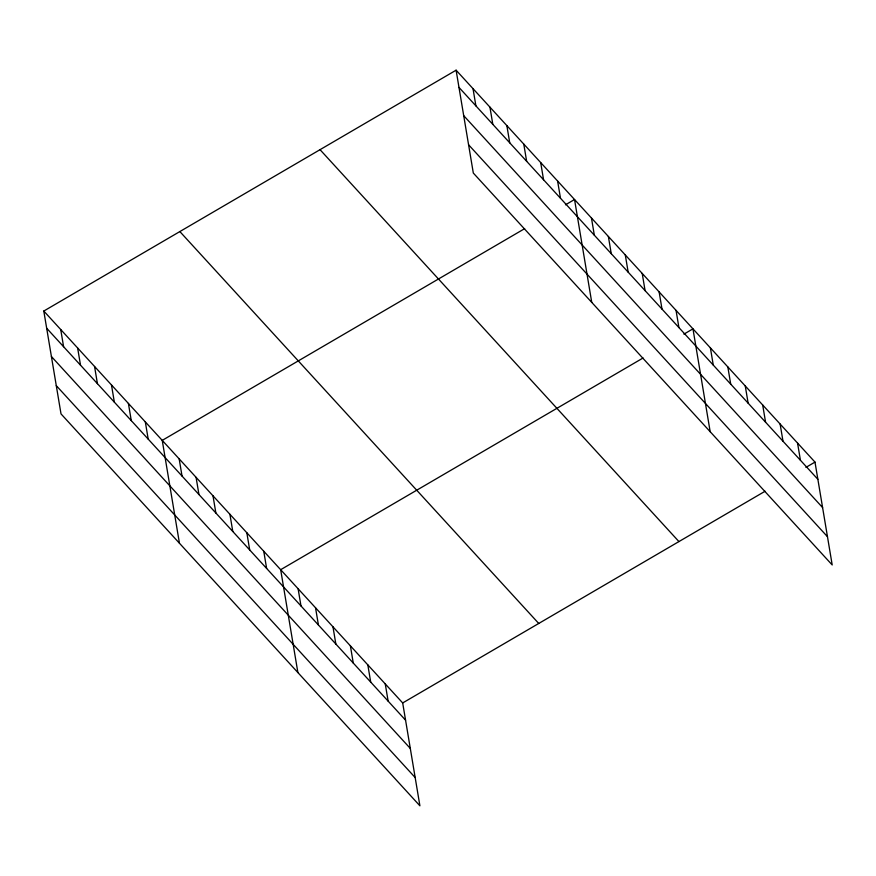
<?xml version="1.0" encoding="UTF-8"?>
<svg xmlns="http://www.w3.org/2000/svg" width="876" height="876" viewBox="0 0 876 876"><rect width="100%" height="100%" fill="white"/><g stroke="black" fill="none" stroke-linecap="round" stroke-linejoin="round"><path stroke-width="1.31" d="M43.8 311.046L402.686 702.946L419.9 805.81L61.013 413.899L43.8 311.046L456.1 70.189L814.987 462.101L832.2 564.954L473.314 173.054L456.1 70.189M524.647 228.658L162.235 440.376L179.449 543.23M565.458 204.82L574.536 199.52L591.749 302.384M643.072 357.988L280.67 569.696L297.884 672.56M683.893 334.15L692.96 328.85L710.173 431.704M402.686 702.946L765.098 491.239M805.92 467.39L814.987 462.101M458.98 87.403L817.866 479.303M463.711 115.665L822.597 507.565M468.583 144.781L827.47 536.692M320.036 149.676L678.933 541.576M179.854 231.56L538.751 623.471M46.68 328.248L405.566 720.16M51.41 356.521L410.296 748.422M56.283 385.637L415.169 777.549M797.554 443.059L800.434 460.272M780.122 424.028L783.002 441.23M762.689 404.986L765.569 422.199M745.257 385.955L748.137 403.168M727.825 366.924L730.704 384.126M710.392 347.881L713.272 365.095M676.042 310.378L678.922 327.58M659.124 291.894L662.004 309.108M642.207 273.421L645.086 290.635M625.289 254.949L628.169 272.151M608.371 236.465L611.251 253.679M591.453 217.993L594.333 235.206M557.607 181.047L560.487 198.25M540.689 162.564L543.569 179.777M523.771 144.091L526.651 161.304M506.854 125.618L509.733 142.821M489.936 107.146L492.816 124.348M473.018 88.662L475.898 105.876M385.254 683.915L388.134 701.118M367.821 664.873L370.701 682.086M350.389 645.842L353.269 663.055M332.968 626.811L335.847 644.013M315.535 607.769L318.415 624.982M298.103 588.738L300.983 605.94M263.753 551.223L266.632 568.436M246.824 532.75L249.704 549.964M229.906 514.278L232.786 531.48M212.988 495.794L215.868 513.007M196.071 477.321L198.951 494.535M179.153 458.849L182.033 476.051M145.317 421.893L148.197 439.106M128.4 403.42L131.28 420.633M111.471 384.947L114.351 402.15M94.553 366.475L97.433 383.677M77.636 347.991L80.515 365.204M60.718 329.518L63.598 346.732"/></g></svg>
